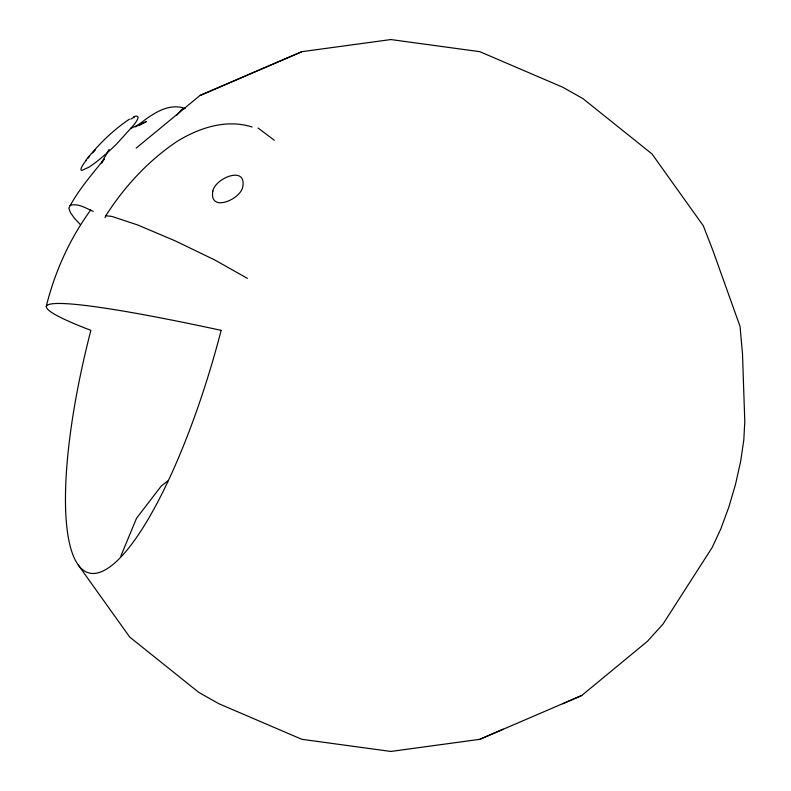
<?xml version="1.0" encoding="UTF-8"?>
<svg xmlns="http://www.w3.org/2000/svg" width="791" height="791" viewBox="0 0 791 791"><rect width="100%" height="100%" fill="white"/><g stroke="black" fill="none" stroke-linecap="round" stroke-linejoin="round"><path stroke-width="1.19" d="M46.214 306.512C54.826 271.788 69.648 238.872 90.747 209.941M103.957 159.367C91.598 175.029 77.963 190.334 68.847 208.171L70.379 212.502L74.344 218.138L80.464 224.703M120.875 556.024L136.507 518.293L161.364 485.892L168.038 480.77M105.015 217.644L105.806 215.765C124.474 186.468 148.431 160.573 177.382 141.203C199.629 127.667 226.345 118.868 252.092 126.985M109.109 149.43L101.436 162.936L104.274 159.209M86.001 160.098C98.44 144.545 112.816 130.288 129.398 119.184M86.496 160.108L84.963 162.007A40.381 5.488 -43.3 0 0 81.868 170.401L89.096 167.119L94.95 162.966A38.146 5.191 -43.3 0 0 116.564 144.061L134.035 124.76A40.381 5.488 -43.3 0 0 137.13 116.366M88.038 158.2L89.571 156.302M176.482 115.456L182.187 109.138L185.153 108.466C166.476 101.891 149.45 116.495 135.568 126.936M92.547 153.009L95.523 149.717M136.19 148.095L199.935 95.523L301.865 51.682L390.853 39.55L479.84 51.682L562.757 87.237L582.858 98.559L651.992 153.948L703.328 225.811L712.75 250.094L740.03 326.406L742.492 353.725L744.786 421.563L743.807 439.994L740.633 461.46L735.482 484.488L728.709 507.515L720.769 528.981L712.216 547.412L662.957 624.158L647.404 641.333L581.761 695.477L562.757 703.763M130.792 119.144L134.361 117.117M138.9 125.561L146.325 121.606L130.446 128.458M301.865 51.682L199.935 95.523M78.378 565.189L129.704 637.052L198.838 692.441L218.939 703.763L301.865 739.318L390.853 751.45L479.84 739.318L503.116 729.173M479.84 739.318L581.761 695.477M133.709 116.732L136.388 116.01M69.845 205.452C77.933 202.872 85.992 208.26 93.2 211.385M105.806 215.765L111.798 216.408L137.456 224.881L175.098 240.81L214.648 259.913L247.395 278.353M258.044 128.013L274.279 140.225M212.828 191.096C208.893 213.016 240.513 199.609 242.778 186.854C246.713 164.924 215.093 178.331 212.828 191.096M221.154 330.361A355.95 23.849 14.5 0 0 90.876 330.361A251.696 62.924 -74.5 0 0 93.091 573.475A251.696 62.924 -74.5 0 0 221.154 330.361"/></g></svg>
